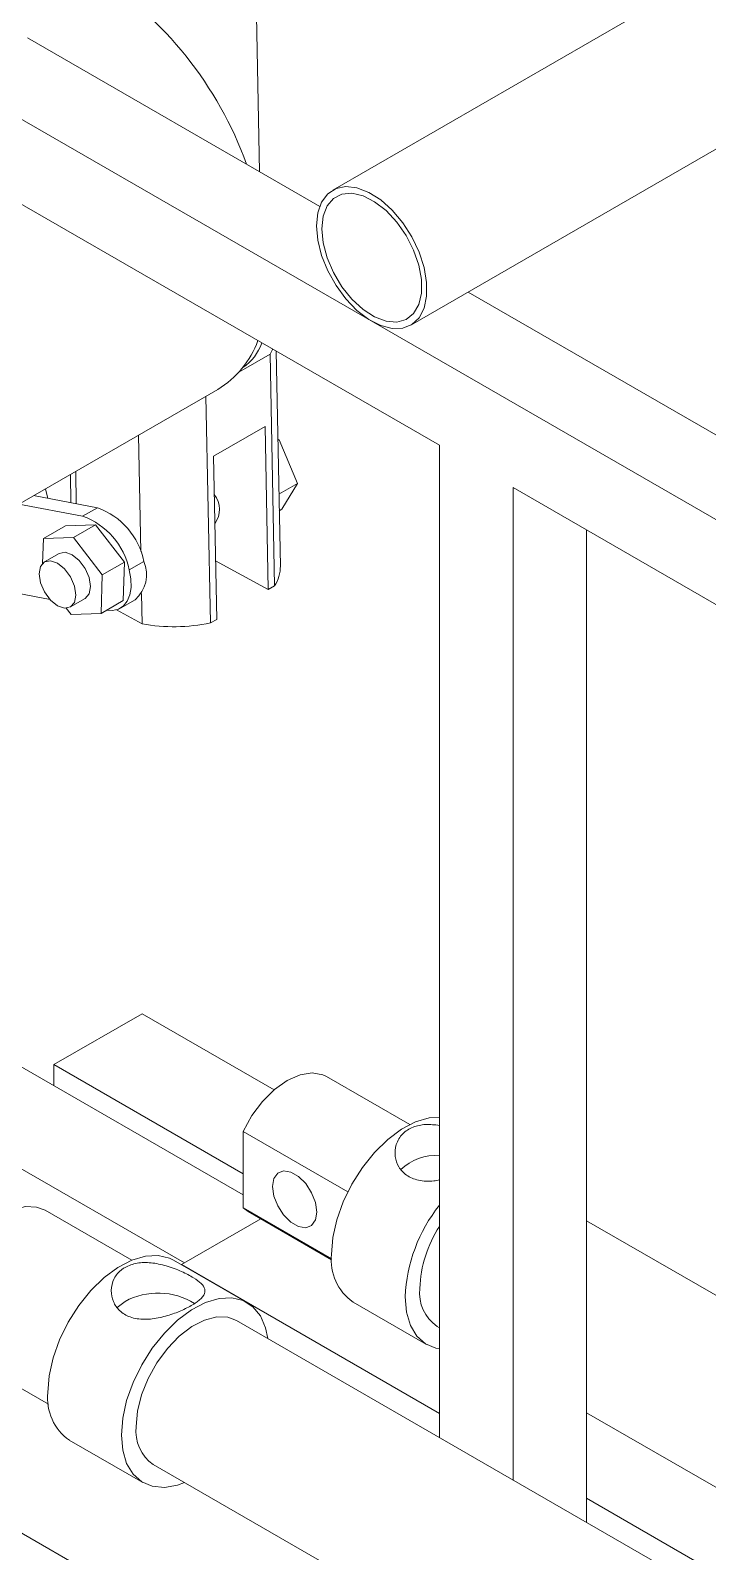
# Model space of a CAD drawing. Header units: millimetres. Extents: x 174 to 988, y 116 to 750.
# Drawn here: x 815.1 to 847.7, y 240.2 to 313.4 of the extents above; entities that cross this region are included whole.
import ezdxf

# ---------------------------------------------------------------- set-up
doc = ezdxf.new("R2010")
doc.units = ezdxf.units.MM

msp = doc.modelspace()

# ---------------------------------------------------------------- linework, layer by layer
at = {"color": 7, "linetype": 'Continuous', "lineweight": 15}
for p, q in [((870.635, 329.349), (829.646, 305.687)), ((833.396, 299.191), (874.384, 322.854)), ((826.131, 306.57), (825.853, 320.724)), ((829.021, 304.902), (814.974, 313.011)), ((892.755, 264.027), (811.438, 310.97)), ((834.773, 293.417), (807.902, 308.929)), ((863.101, 285.228), (836.154, 300.784)), ((825.133, 296.927), (826.633, 297.793)), ((826.633, 297.793), (826.852, 286.646)), ((827.129, 287.607), (826.926, 297.947)), ((811.749, 288.957), (824.123, 296.1)), ((823.556, 295.773), (823.77, 284.867)), ((826.394, 294.315), (823.919, 292.886)), ((826.549, 286.471), (826.394, 294.315)), ((820.31, 293.899), (820.42, 288.311)), ((827.009, 293.71), (827.075, 293.676)), ((827.075, 293.676), (827.01, 293.638)), ((827.075, 293.676), (827.955, 291.579)), ((834.773, 293.417), (834.773, 245.687)), ((823.919, 292.886), (824.074, 285.042)), ((817.04, 292.011), (817.067, 290.65)), ((817.296, 292.159), (817.327, 290.601)), ((815.842, 291.32), (815.956, 290.862)), ((827.955, 291.579), (827.061, 291.063)), ((827.955, 291.579), (827.204, 290.338)), ((858.814, 279.538), (838.308, 291.376)), ((838.308, 291.376), (838.308, 243.646)), ((817.63, 290), (814.567, 290.583)), ((818.338, 290.409), (815.274, 290.992)), ((817.63, 290), (818.338, 290.409)), ((827.204, 290.338), (827.077, 290.265)), ((816.807, 289.539), (815.746, 288.926)), ((818.248, 289.593), (816.807, 289.539)), ((818.248, 289.593), (817.188, 288.98)), ((819.634, 287.794), (818.248, 289.593)), ((841.844, 289.335), (841.844, 241.605)), ((815.746, 288.926), (815.71, 287.733)), ((817.188, 288.98), (815.746, 288.926)), ((818.573, 287.182), (817.188, 288.98)), ((816.507, 288.211), (815.799, 287.803)), ((819.634, 287.794), (818.573, 287.182)), ((819.577, 285.942), (819.634, 287.794)), ((819.868, 287.421), (820.575, 287.83)), ((826.549, 286.471), (824.018, 287.864)), ((818.517, 285.33), (818.573, 287.182)), ((816.068, 285.992), (814.144, 286.358)), ((820.46, 286.289), (820.489, 284.823)), ((826.549, 286.471), (826.852, 286.646)), ((816.842, 285.579), (817.075, 285.276)), ((817.049, 285.637), (817.756, 286.046)), ((819.577, 285.942), (818.517, 285.33)), ((820.489, 284.823), (819.263, 285.498)), ((819.442, 285.575), (820.149, 285.984)), ((817.075, 285.276), (818.517, 285.33)), ((823.77, 284.867), (824.074, 285.042)), ((825.344, 257.354), (804.037, 269.654)), ((822.519, 254.086), (799.794, 267.205)), ((816.249, 263.625), (820.491, 266.074)), ((820.491, 266.074), (826.836, 262.411)), ((816.249, 262.604), (816.249, 263.625)), ((816.249, 263.625), (825.344, 258.374)), ((833.343, 260.737), (829.34, 263.048)), ((830.371, 257.511), (825.344, 260.413)), ((825.344, 260.413), (825.344, 256.738)), ((819.991, 254.22), (815.834, 256.62)), ((826.19, 256.206), (822.375, 254.003)), ((829.591, 254.286), (825.344, 256.738)), ((825.59, 256.552), (825.344, 256.738)), ((825.59, 256.552), (829.594, 254.241)), ((858.814, 246.321), (841.844, 256.118)), ((825.527, 252.179), (821.991, 254.22)), ((834.773, 246.846), (822.375, 254.003)), ((822.375, 253.999), (822.375, 254.003)), ((830.622, 252.204), (834.158, 250.163)), ((864.185, 228.708), (825.027, 251.313)), ((834.658, 251.029), (834.773, 250.963)), ((811.835, 249.692), (815.991, 247.292)), ((841.844, 246.881), (858.814, 237.084)), ((816.991, 245.56), (820.527, 243.519)), ((821.027, 244.385), (860.185, 221.779)), ((862.462, 213.513), (811.986, 242.652)), ((858.814, 232.967), (841.844, 242.764))]:
    msp.add_line(p, q, dxfattribs=at)
at = {"color": 7, "linetype": 'Continuous', "lineweight": 15, "flags": 128}
for points in [[(828.869, 303.97), (828.931, 304.592), (829.114, 305.114), (829.41, 305.511), (829.804, 305.764), (830.279, 305.861), (830.811, 305.799), (831.377, 305.579), (831.95, 305.213), (832.502, 304.717), (833.009, 304.114), (833.446, 303.433), (833.793, 302.706), (834.034, 301.966), (834.157, 301.248), (834.157, 300.586), (834.034, 300.011), (833.793, 299.549), (833.446, 299.222), (833.009, 299.045), (832.502, 299.028), (831.95, 299.17), (831.377, 299.464), (830.811, 299.898), (830.279, 300.451), (829.804, 301.096), (829.41, 301.804), (829.114, 302.542), (828.931, 303.276), (828.869, 303.97)], [(829.117, 303.827), (829.181, 304.43), (829.372, 304.925), (829.679, 305.287), (830.085, 305.495), (830.568, 305.538), (831.103, 305.414), (831.661, 305.13), (832.21, 304.7), (832.723, 304.149), (833.171, 303.506), (833.529, 302.805), (833.78, 302.084), (833.909, 301.383), (833.909, 300.738), (833.78, 300.185), (833.529, 299.754), (833.171, 299.467), (832.723, 299.341), (832.21, 299.381), (831.661, 299.587), (831.103, 299.946), (830.568, 300.439), (830.085, 301.041), (829.679, 301.718), (829.372, 302.433), (829.181, 303.149), (829.117, 303.827)], [(826.633, 297.793), (826.754, 298.02), (826.763, 298.041)], [(817.308, 286.21), (817.241, 286.639), (817.049, 287.081), (816.763, 287.468), (816.424, 287.741), (816.086, 287.858), (815.799, 287.803), (815.608, 287.582), (815.54, 287.23), (815.608, 286.801), (815.799, 286.359), (816.086, 285.972), (816.424, 285.699), (816.763, 285.582), (817.049, 285.637), (817.241, 285.858), (817.308, 286.21)], [(817.756, 286.046), (817.756, 286.046), (817.948, 286.266), (818.015, 286.618), (817.948, 287.047), (817.756, 287.489), (817.47, 287.876), (817.131, 288.149), (816.793, 288.266), (816.507, 288.211)], [(818.754, 285.481), (819.07, 285.462), (819.353, 285.531), (819.59, 285.684), (819.775, 285.917), (819.898, 286.22), (819.956, 286.581), (819.946, 286.987), (819.868, 287.421)], [(825.344, 260.413), (825.766, 261.17), (826.279, 261.854), (826.856, 262.429), (827.465, 262.862), (828.075, 263.132), (828.651, 263.223), (829.164, 263.132), (829.34, 263.048)], [(829.587, 254.493), (829.651, 255.303), (829.84, 256.157), (830.148, 257.025), (830.563, 257.875), (831.071, 258.676), (831.653, 259.4), (832.289, 260.021), (832.954, 260.515), (833.625, 260.866), (834.279, 261.06), (834.773, 261.098)], [(826.758, 257.759), (826.822, 258.141), (827.006, 258.403), (827.289, 258.514), (827.635, 258.459), (828.003, 258.247), (828.349, 257.901), (828.631, 257.465), (828.816, 256.99), (828.88, 256.534), (828.816, 256.152), (828.631, 255.89), (828.349, 255.78), (828.003, 255.834), (827.635, 256.047), (827.289, 256.392), (827.006, 256.829), (826.822, 257.303), (826.758, 257.759)], [(811.006, 251.523), (811.072, 252.263), (811.267, 253.045), (811.583, 253.833), (812.003, 254.588), (812.51, 255.277), (813.078, 255.866), (813.681, 256.329), (814.292, 256.643), (814.881, 256.794), (815.422, 256.775), (815.834, 256.62)], [(815.956, 247.849), (816.02, 248.659), (816.209, 249.513), (816.517, 250.38), (816.932, 251.23), (817.44, 252.032), (818.023, 252.756), (818.658, 253.377), (819.323, 253.871), (819.994, 254.222), (820.648, 254.416), (821.259, 254.446), (821.807, 254.312), (821.991, 254.22)], [(834.773, 249.951), (834.607, 249.984), (834.099, 250.199), (833.683, 250.569), (833.375, 251.081), (833.186, 251.717), (833.122, 252.452)], [(819.668, 252.238), (819.284, 251.942), (819.283, 251.94)], [(819.491, 245.808), (819.555, 246.618), (819.745, 247.472), (820.053, 248.339), (820.468, 249.189), (820.976, 249.991), (821.558, 250.715), (822.193, 251.336), (822.859, 251.83), (823.53, 252.181), (824.183, 252.375), (824.795, 252.405), (825.342, 252.271), (825.806, 251.977), (826.169, 251.534), (826.419, 250.958), (826.527, 250.447)], [(820.198, 246.216), (820.265, 246.957), (820.46, 247.739), (820.775, 248.526), (821.196, 249.281), (821.702, 249.97), (822.27, 250.559), (822.874, 251.022), (823.484, 251.336), (824.074, 251.488), (824.614, 251.469), (825.027, 251.313)], [(822.527, 243.519), (822.193, 243.4), (821.558, 243.287), (820.976, 243.34), (820.468, 243.555), (820.053, 243.925), (819.745, 244.437), (819.555, 245.072), (819.491, 245.808)]]:
    msp.add_lwpolyline(points, dxfattribs=at)
at = {"color": 7, "linetype": 'Continuous', "lineweight": 15}
for centre, radius, start, end in [((808.344, 300.74), 18.244, 19.83855, 57.37793), ((821.704, 300.055), 4.636, 301.45583, 339.75119), ((824.087, 299.053), 2.263, 303.2275, 341.76742), ((823.066, 290.324), 1.142, 323.43859, 38.81332), ((816.463, 286.727), 3.475, 11.52847, 70.37325), ((817.17, 287.135), 3.475, 11.52847, 70.37325), ((819.099, 287.198), 1.606, 310.8488, 23.14858), ((825.382, 287.59), 1.747, 327.30098, 0.55423), ((822.016, 293.358), 8.671, 259.85564, 281.67162), ((834.657, 256.687), 2.577, 87.42245, 132.62728), ((840.764, 252.103), 7.65, 141.55483, 177.38056), ((839.709, 252.638), 5.884, 147.03148, 177.83282), ((832.05, 254.229), 2.477, 173.87099, 234.81685), ((821.251, 249.299), 3.337, 58.24701, 118.30516), ((835.796, 252.647), 1.979, 173.81466, 234.8729), ((818.419, 247.585), 2.477, 173.86939, 234.81845), ((822.165, 246.003), 1.979, 173.8146, 234.87365)]:
    msp.add_arc(centre, radius, start, end, dxfattribs=at)
for points, knots in [([(834.773, 258.081), (834.682, 258.062), (834.332, 257.988), (833.759, 258.03), (833.172, 258.271), (832.79, 258.693), (832.612, 259.218), (832.658, 259.796), (832.961, 260.311), (833.474, 260.641), (834.098, 260.777), (834.548, 260.727), (834.773, 260.702)], [0, 0, 0, 0, 0.040406, 0.155862, 0.265038, 0.364216, 0.46572, 0.57738, 0.692387, 0.799156, 0.899591, 1, 1, 1, 1]), ([(819.668, 253.871), (819.853, 253.951), (820.224, 254.111), (820.926, 254.113), (821.667, 253.961), (822.39, 253.685), (822.977, 253.374), (823.359, 253.089), (823.537, 252.82), (823.491, 252.539), (823.188, 252.232), (822.675, 251.923), (822.044, 251.648), (821.337, 251.436), (820.592, 251.34), (819.902, 251.441), (819.384, 251.759), (819.074, 252.221), (818.969, 252.774), (819.104, 253.344), (819.4, 253.704), (819.623, 253.843), (819.668, 253.871)], [0, 0, 0, 0, 0.050176, 0.100253, 0.152934, 0.208707, 0.261445, 0.309355, 0.358388, 0.412326, 0.467882, 0.519459, 0.567975, 0.61803, 0.672213, 0.727714, 0.778413, 0.825954, 0.876597, 0.931816, 0.986379, 1, 1, 1, 1])]:
    msp.add_open_spline(points, degree=3, knots=knots, dxfattribs=at)

doc.saveas('drawing.dxf')
